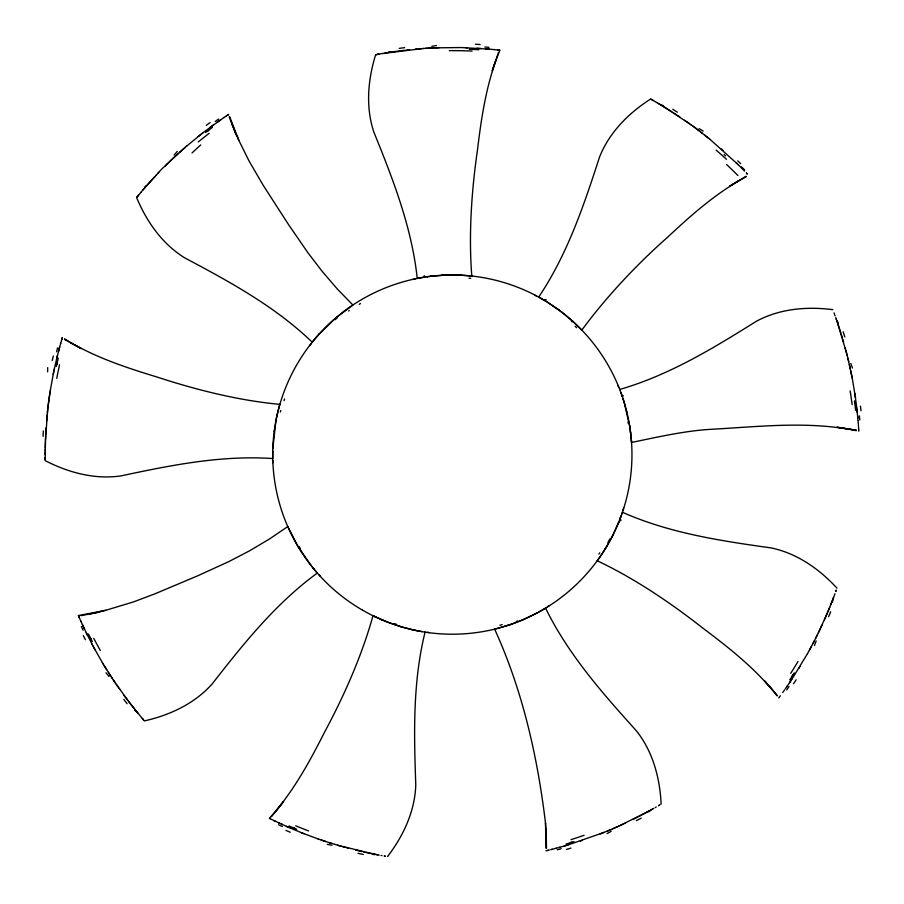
<?xml version="1.0" encoding="UTF-8"?>
<svg xmlns="http://www.w3.org/2000/svg" width="904" height="904" viewBox="0 0 904 904"><rect width="100%" height="100%" fill="white"/><g stroke="black" fill="none" stroke-linecap="round" stroke-linejoin="round"><path stroke-width="1.36" d="M45.211 457.831L45.2 454.068M45.2 454.588L45.211 451.932M45.2 453.356L45.2 452.644M45.211 452.09L45.629 435.807M45.223 450.542L45.245 449.152M546.005 848.223L545.496 822.934L545.835 828.787M45.256 447.785L45.403 441.796M272.759 450.825L272.759 458.554C221.322 455.051 170.969 465.232 120.989 475.888C94.762 479.73 68.489 472.634 45.245 460.656L45.234 459.458M272.816 448.689L275.946 420.688M45.437 440.598L47.72 409.41M45.686 434.598L46.081 427.874M46.624 420.609L46.748 419.128M46.884 417.625L47.166 414.586M47.324 413.026L47.844 408.269M47.833 408.382L48.839 400.314M47.946 407.342L48.07 406.303M48.194 405.263L50.251 390.686M274.206 431.547L274.364 430.304M49.053 398.721L49.991 392.302M50.195 391.014L53.754 371.567M275.912 420.88L276.183 419.479M276.082 419.964C277.121 414.71 278.387 409.501 279.878 404.359C239.097 400.619 196.53 389.974 156.867 376.968C124.888 367.261 92.909 356.583 64.602 338.887M53.178 374.38L54.093 369.928M54.048 370.199L54.477 368.177M54.455 368.29L57.393 355.69M277.099 415.173L277.268 414.427M375.657 54.737C367.917 79.71 365.476 106.819 373.815 131.973C393.003 179.342 411.761 227.175 417.241 278.432L424.857 277.087M56.715 358.436L59.653 347.068M58.489 351.419L60.726 343.237M60.591 343.689L62.026 338.751M61.822 339.441L62.195 338.175M61.958 338.977L62.319 337.757M62.184 338.232L62.387 337.531M622.427 512.308L622.438 512.274C669.57 533.157 720.375 540.818 770.988 547.892C796.944 553.248 819.205 568.91 836.957 588.109L836.934 588.176M498.443 52.59L492.262 70.749L496.059 59.551M622.268 512.771L621.782 514.161M835.884 591.137L836.268 590.086L835.804 591.374M621.432 515.178L619.794 519.54M834.968 593.713L834.392 595.284M834.109 596.052L828.154 611.172M833.307 598.199L833.567 597.499M833.036 598.9L832.256 600.957M831.996 601.612L830.731 604.832M619.037 521.461L618.392 523.066M618.754 522.162L612.505 535.88M829.702 607.409L824.391 619.918M827.623 612.449L818.459 632.664M821.962 625.274L815.702 638.224M817.306 635.026L813.024 643.433M612.968 534.965L611.963 536.942M814.425 640.744L809.442 650.134M611.85 537.157L606.494 546.773M811.442 646.439L807.487 653.649M807.521 653.592L792.085 678.938M605.861 547.824L606.595 546.604M606.121 547.406C603.352 551.982 600.38 556.446 597.205 560.762C634.258 578.232 670.621 602.787 703.436 628.574C730.172 648.643 756.569 669.604 777.124 695.922M798.808 668.395L799.983 666.485M604.731 549.655L605.115 549.044M792.006 679.04L789.633 682.599M387.567 856.54L387.556 856.54C403.478 835.782 414.992 811.091 415.772 784.593C413.953 733.528 412.687 682.17 425.061 632.122L424.733 632.077M791.203 680.249L786.74 686.814M581.814 330.096C605.669 297.698 636.077 265.03 667.288 237.515C691.684 214.677 716.917 192.315 746.399 176.642M787.147 686.238L785.203 689.017M784.514 690.001L782.694 692.543M779.723 696.611L780.321 695.797M779.44 696.995L778.728 697.956M136.696 197.434L136.594 197.558C146.685 221.683 162.257 244.001 184.823 257.922C229.955 281.878 275.065 306.456 312.219 342.198L316.592 336.966M276.138 810.843L283.54 801.622L271.516 816.572M136.809 197.287L137.431 196.53M137.25 196.744L137.905 195.953M137.6 196.326L138.244 195.535M137.962 195.885L138.617 195.083M138.357 195.4L140.934 192.315M140.855 192.405L143.397 189.422M142.979 189.908L152.731 178.913M143.951 188.778L145.386 187.105M316.219 337.384L317.191 336.277M145.86 186.574L156.437 174.935M316.942 336.559L318.558 334.729M269.392 818.301C292.478 793.011 309.224 762.558 324.592 732.093C344.356 695.391 362.097 654.971 372.99 615.726M318.603 334.672L335.282 318.355L352.888 305.01L337.248 288.93L322.219 271.415L308.162 253.097L288.5 224.52L263.482 185.761L248.995 160.923L238.78 140.222L229.684 116.729M153.669 177.896L154.946 176.529M156.211 175.173L158.799 172.461M164.449 166.698L165.116 166.031M165.025 166.121L165.794 165.353M165.613 165.545L167.974 163.206M166.189 164.957L166.788 164.381M167.161 164.008L168.585 162.618M168.54 162.663L171.421 159.895M169.24 161.985L172.246 159.104M172.167 159.172L178.122 153.646M172.924 158.46L185.388 147.182M179.376 152.505L186.687 146.064M186.631 146.109L203.004 132.73L220.632 119.814M198.123 136.572L203.106 132.651M343.43 311.756L344.661 310.818M209.92 127.487L213.355 124.967M651.219 99.338L650.631 99.011C628.63 113.136 609.341 132.346 599.555 156.98C583.803 205.592 567.429 254.295 538.694 297.088L538.829 297.167M311.021 565.463L297.845 546.208L287.777 526.569L269.211 539.157L249.357 550.92L228.87 561.587L197.321 575.972L154.799 593.883L133.261 601.996L105.666 610.313L78.377 615.556L79.168 617.398M347.904 308.445L348.605 307.948M216.949 122.402L224.011 117.497M223.909 117.565L226.633 115.746M226.554 115.791L227.797 114.966M227.198 115.362L228.305 114.638M227.74 115.011L228.667 114.39M545.53 608.143L545.564 608.121C568.243 654.417 602.234 692.939 636.461 730.884C652.903 751.676 659.886 777.982 661.14 804.097L660.892 804.244M746.049 176.28L729.652 186.213L739.754 180.077M545.485 608.166L543.259 609.488M659.762 804.922L658.88 805.441M658.372 805.735L659.265 805.215M542.92 609.691L538.863 611.985M656.247 806.978L655.253 807.554M653.863 808.345L642.009 814.843M652.507 809.114L649.919 810.56M649.287 810.911L618.347 826.346M536.987 613.002L522.591 619.895M639.58 816.109L640.8 815.476M638.348 816.741L632.845 819.521M624.415 823.567L625.771 822.934M623.059 824.199L620.28 825.465M615.522 827.589L618.856 826.109M617.387 826.764L607.251 831.104M614.573 828.007L612.652 828.832M522.772 619.816L511.167 624.291M610.053 829.928L600.199 833.929M604.109 832.381L568.39 844.833M510.014 624.698L511.359 624.235M510.477 624.54L495.064 629.048M580.311 841.082L582.447 840.37M507.969 625.376L508.658 625.15M505.087 626.28L505.822 626.054M568.266 844.867L564.164 846.065M566.876 845.274L559.226 847.443M559.915 847.251L555.564 848.415M556.209 848.246L551.711 849.41M552.163 849.297L550.626 849.681M105.666 610.313L100.061 611.646M549.372 849.986L547.564 850.427M547.18 850.517L548.197 850.28M547.089 850.54L545.937 850.822M88.366 614.234L99.96 611.929L81.145 615.658M375.838 54.703L376.346 54.602M376.019 54.669L376.979 54.489M376.697 54.534L377.714 54.353M377.239 54.432L378.245 54.251M377.804 54.33L378.821 54.15M378.414 54.217L382.369 53.505M382.256 53.528L423.49 48.477M384.754 53.099L386.223 52.861M386.957 52.737L389.138 52.387M389.827 52.274L400.031 50.827M424.484 277.144L425.445 276.997M426.97 276.771L431.253 276.206M401.399 50.647L405.376 50.172M430.338 276.319L446.61 275.065M406.732 50.014L409.489 49.709M415.343 49.132L416.834 48.997M418.326 48.872L421.366 48.635M422.936 48.511L434.236 47.855M425.535 48.33L426.564 48.274M427.603 48.206L433.016 47.912M441.638 275.291L442.847 275.223M434.112 47.855L461.198 47.55L489.369 49.144M443.785 275.178L458.825 275.087M435.457 47.799L439.174 47.663M465.797 47.675L467.334 47.731M458.69 275.087L461.413 275.2M459.582 275.11L471.854 276.036M476.883 48.194L481.143 48.477M485.55 48.805L494.115 49.596M493.991 49.584L499.675 50.217M471.786 276.025C468.6 235.413 471.447 191.377 477.459 150.132C481.527 116.22 486.702 81.981 499.912 50.24L499.29 50.172M497.878 50.002L499.234 50.161M384.46 856.02L385.477 856.19M384.223 855.986L384.855 856.088M422.032 631.636L417.445 630.789M382.03 855.602L381.013 855.433M379.183 855.094L366.063 852.483M377.793 854.845L376.324 854.562M856.257 430.688C808.47 420.722 758.897 426.699 710.42 429.355C684.396 430.824 655.197 437.604 631.546 442.451M375.601 854.427L374.166 854.144M373.476 854.009L337.576 845.217M416.868 630.664L411.953 629.602M363.385 851.884L364.73 852.189M362.041 851.579L355.475 850.031M412.032 629.625L401.805 626.947M346.978 847.862L348.424 848.234M345.531 847.466L342.593 846.652M341.079 846.223L334.582 844.325M401.071 626.732L402.212 627.071M401.24 626.788L387.635 622.144L374.019 616.234M334.955 844.438L328.988 842.584M398.721 626.02L399.896 626.382M331.881 843.5L317.971 838.912M325.756 841.545L321.135 840.008M318.038 838.935L301.36 832.697M304.026 833.748L290.399 828.132M383.093 620.325L380.957 619.409M290.274 828.075L286.365 826.358M288.941 827.499L274.014 820.595M281.313 824.064L282.342 824.538M376.505 617.409L373.239 615.85M278.262 822.64L279.268 823.115M275.098 821.114L273.675 820.425M273.144 820.165L269.55 818.391L270.262 818.741M70.896 342.932L81.27 348.616L64.455 339.373M538.976 297.246L544.603 300.478M650.936 99.18L651.999 99.768M651.547 99.519L652.914 100.287M652.519 100.061L653.422 100.57M653.626 100.694L655.558 101.802M656.191 102.163L657.129 102.706M657.242 102.773L671.796 111.667M658.643 103.587L659.92 104.344M660.564 104.728L662.451 105.858M544.118 300.184L545.067 300.749M663.05 106.22L691.277 124.944M547.202 302.06L562.344 312.603M672.96 112.412L674.079 113.136M675.198 113.859L676.316 114.605M677.458 115.35L679.763 116.898M684.622 120.221L685.842 121.068M687.074 121.927L689.56 123.701M690.825 124.616L696.283 128.628M557.474 308.965L559.384 310.354M692.939 126.153L693.775 126.763M694.69 127.441L699.82 131.306M697.12 129.261L710.047 139.397M701.097 132.289L702.363 133.272M562.13 312.434L573.057 321.587M704.894 135.261L708.713 138.312M709.99 139.352L738.071 164.562M721.381 149.013L723.064 150.505M572.684 321.248L582.018 330.31M735.89 162.426L736.986 163.5M738.263 164.754L744.512 171.048M746.229 172.822L746.783 173.41M746.557 173.184L747.303 173.963M772.581 689.967L764.784 681.085L777.417 695.515M317.304 573.023L317.327 573.057C275.675 603.443 243.628 643.603 212.203 683.887C194.586 703.696 169.895 715.143 144.391 720.917L144.052 720.522M317.146 572.853L313.179 568.164M143.962 720.42L143.035 719.335M142.674 718.917L143.34 719.697M142.301 718.477L142.968 719.256M142.561 718.782L130.492 703.933M313.937 569.079L312.581 567.429M137.95 713.29L137.012 712.126M136.538 711.55L135.623 710.42M312.92 567.848L312.355 567.136M135.182 709.866L123.95 695.255M128.82 701.764L129.656 702.86M127.984 700.668L113.339 680.057M118.842 688.125L119.701 689.345M117.983 686.893L116.254 684.384M115.373 683.085L108.344 672.373M111.621 677.458L112.186 678.328M111.045 676.576L103.248 664.101M301.066 551.44L301.744 552.48M106.638 669.661L104.084 665.502M102.367 662.621L103.406 664.372M102.401 662.688L93.643 647.196M94.999 649.716L92.852 645.716M92.016 644.134L92.976 645.953M92.072 644.236L86.23 632.698M87.473 635.229L80.772 621.014M494.624 629.161C522.512 690.102 537.541 756.693 545.496 823.035M83.835 627.692L84.321 628.721M83.36 626.664L82.411 624.641M79.45 618.02L80.965 621.443M238.78 140.222L236.498 134.933M79.484 618.11L78.467 615.782M231.91 123.871L236.193 134.888L229.254 117M832.821 309.699L832.799 309.654C806.865 306.343 779.745 308.659 756.411 321.248C713.098 348.356 669.254 375.137 619.726 389.443L619.816 389.68M834.008 312.874L834.448 314.05M620.811 392.313L622.37 396.698M834.776 314.965L835.126 315.925M835.759 317.688L840.878 332.966M836.234 319.01L836.482 319.722M836.731 320.423L837.454 322.502M837.68 323.169L847.263 355.656M623.048 398.732L623.15 399.048A35.64 0.814 68.3 0 0 623.376 399.252M623.025 398.664L623.432 399.93M623.263 399.376L624.336 402.845M841.296 334.288L842.46 338.119M624.076 401.975L629.681 426.112M842.844 339.418L843.624 342.096M845.206 347.746L845.59 349.193M845.974 350.639L846.743 353.6M847.138 355.114L848.732 361.69M847.895 358.21L852.359 378.799M626.766 411.749L627.331 414.1M849.364 364.448L850.404 369.16M850.743 370.719L852.031 377.115M852.336 378.719L855.512 397.929M629.647 425.92L629.873 427.332M629.794 426.835L631.455 441.197M854.856 393.443L856.8 408.066M630.483 431.683L630.676 433.219M856.822 408.19L857.286 412.439M856.981 409.636L858.02 420.202M857.715 416.834L857.817 417.953M858.054 420.654L858.359 424.518M631.399 440.474L631.546 442.474M858.427 425.4L858.676 429.219M858.676 429.185L858.71 429.66M858.743 430.304L858.8 431.219M546.355 840.754L546.095 828.934L546.502 848.11M45.223 458.588L45.234 459.571M45.211 458.113L45.223 459.051M45.211 457.593L45.223 458.475M547.79 302.252A35.64 0.814 28.3 0 1 547.553 302.162M534.897 295.201A68.93 0.893 29.6 0 1 536.569 296.184M575.136 326.254A142.606 27.719 56.6 0 1 576.639 327.7M571.486 321.315A222.113 62.636 63.9 0 1 571.972 321.756M545.315 299.631A113.35 5.831 40.4 0 1 546.321 300.015M618.042 385.556A68.93 0.893 69.6 0 1 618.686 387.387M627.986 421.897A272.454 77.473 -75.9 0 1 628.235 423.264M623.172 395.647A113.35 5.831 80.4 0 1 623.331 395.918M621.726 395.59A338.695 5.401 74.4 0 1 621.636 395.127M536.535 613.42A35.64 0.814 -31.7 0 1 536.727 613.262M549.09 605.782A68.93 0.893 -30.4 0 1 547.406 606.742M502.138 624.585A163.206 34.171 -2.2 0 1 499.935 625.218M517.54 620.946A272.454 77.473 4.1 0 1 516.297 621.421M414.744 630.382A35.64 0.814 8.3 0 1 414.992 630.382M429.264 632.608A68.93 0.893 9.6 0 1 427.355 632.246M396.562 624.336A272.454 77.473 44.1 0 1 394.099 623.5M310.535 565.09A35.64 0.814 48.3 0 1 310.727 565.249M320.231 576.13A68.93 0.893 49.6 0 1 318.999 574.628M300.501 548.773A272.454 77.473 84.1 0 1 299.145 546.547M272.692 448.09A35.64 0.814 88.3 0 1 272.725 448.339M273.019 462.78A68.93 0.893 89.6 0 1 273.031 460.837M284.048 400.675A68.715 6.452 -70.2 0 1 284.545 398.98M280.398 411.987A163.206 34.171 -62.2 0 1 280.771 410.495M318.897 334.13A35.64 0.814 -51.7 0 1 318.762 334.344M309.699 345.599A68.93 0.893 -50.4 0 1 310.965 344.119M359.25 304.332A68.715 6.452 -30.2 0 1 360.459 303.529M348.628 310.976A163.206 34.171 -22.2 0 1 349.249 310.524M335.135 319.7A272.42 77.461 -15.9 0 1 337.226 317.914M427.536 276.545A35.64 0.814 -11.7 0 1 427.298 276.613M413.128 279.415A68.93 0.893 -10.4 0 1 415.038 279.099M468.995 278.229A108.231 16.001 13.3 0 1 470.724 278.387M423.953 276.115A113.35 5.831 0.4 0 1 424.586 275.878M618.924 522.139A35.64 0.814 -71.7 0 1 618.98 521.89M623.636 508.217A68.93 0.893 -70.4 0 1 622.958 510.037M599.759 552.807A163.206 34.171 -42.2 0 1 598.911 554.062M609.827 538.987A272.454 77.473 -35.9 0 1 607.906 542.457M620.969 519.913A113.35 5.831 -59.6 0 1 620.754 520.749M620.02 518.274A338.695 5.401 -65.6 0 1 620.246 517.856M699.041 128.628A207.705 1.356 31.2 0 1 703.176 131.103M716.126 150.109A154.708 25.561 47.8 0 1 726.488 159.307M726.579 164.483A189.162 49.008 52 0 1 737.946 175.568M737.777 160.833A83.168 15.221 50 0 1 740.647 163.635M741.551 166.89A30.6 2.881 47.8 0 1 744.613 169.963M746.602 173.545A16.814 0.689 46.8 0 1 746.964 173.93M724.127 154.527A89.564 3.537 43.3 0 1 725.528 155.906M672.768 109.271A265.979 29.798 44.1 0 1 677.345 112.186M662.361 105.237A80.659 3.107 27.1 0 1 663.525 105.949M850.845 363.464A207.705 1.356 71.2 0 1 852.427 368.018M850.133 390.901A154.708 25.561 87.8 0 1 852.156 404.608M854.619 401.975A197.513 56.127 -86.9 0 1 855.625 410.348M860.461 406.111A147.883 41.155 -87 0 1 861.003 410.766M859.365 415.817A59.302 8.531 88.9 0 1 859.76 419.919M854.461 400.89A70.331 1.831 84.3 0 1 854.608 402.608M843.161 331.757A265.979 29.798 84.1 0 1 844.788 336.932M837.782 321.971A80.659 3.107 67.1 0 1 838.211 323.259M611.274 831.217A207.705 1.356 -28.8 0 1 607.07 833.567M584.131 835.273A154.708 25.561 -12.2 0 1 570.978 839.658M573.995 841.624A197.513 56.127 -6.9 0 1 565.938 844.065M570.944 848.099A147.883 41.155 -7 0 1 566.458 849.432M561.192 848.709A59.302 8.531 -11.1 0 1 557.226 849.805M572.04 842.155A74.083 2.294 -16.1 0 1 570.379 842.607M641.162 818.143A265.979 29.798 -15.9 0 1 636.359 820.64M649.874 811.159A80.659 3.107 -32.9 0 1 648.676 811.803M331.994 845.274A207.705 1.356 11.2 0 1 327.259 844.359M308.592 830.923A154.708 25.561 27.8 0 1 295.71 825.827M296.749 829.273A197.513 56.127 33.1 0 1 289.009 825.962M290.252 832.268A147.883 41.155 33 0 1 285.946 830.414M282.387 826.471A59.302 8.531 28.9 0 1 278.647 824.753M294.907 828.437A74.083 2.294 23.9 0 1 293.348 827.714M363.295 854.461A265.979 29.798 24.1 0 1 358.007 853.286M374.459 854.709A80.659 3.107 7.1 0 1 373.126 854.438M109.022 676.52A207.705 1.356 51.2 0 1 105.983 672.779M100.31 650.484A154.708 25.561 67.8 0 1 93.722 638.303M92.31 641.614A197.513 56.127 73.1 0 1 88.502 634.088M85.405 639.727A147.883 41.155 73 0 1 83.304 635.535M83.111 630.235A59.302 8.531 68.9 0 1 81.337 626.506M91.44 639.783A74.083 2.294 63.9 0 1 90.705 638.224M127.091 703.685A265.979 29.798 64.1 0 1 123.791 699.38M135.487 711.041A80.659 3.107 47.1 0 1 134.639 709.979M47.629 371.815A207.389 1.254 -88.9 0 1 47.686 367.623M56.749 378.38A154.708 25.561 -72.2 0 1 59.528 364.809M56.319 366.436A197.513 56.127 -66.9 0 1 58.24 358.233M52.24 360.549A147.883 41.155 -67 0 1 53.325 355.995M56.59 351.803A59.302 8.531 -71.1 0 1 57.63 347.814M56.828 364.47A74.083 2.294 -76.1 0 1 57.28 362.809M43.076 436.338A265.979 29.798 -75.9 0 1 43.313 430.925M174.167 155.036A207.705 1.356 -48.8 0 1 177.32 151.386M192.032 152.945A220.734 21.515 -38.4 0 1 200.722 144.911M198.281 141.928A154.708 25.561 -32.2 0 1 209.14 133.317M205.637 132.504A197.513 56.127 -26.9 0 1 212.372 127.453M206.293 125.373A147.883 41.155 -27 0 1 210.056 122.582M215.242 121.464A59.302 8.531 -31.1 0 1 218.598 119.079M207.287 131.329A74.083 2.294 -36.1 0 1 208.7 130.334M158.064 172.901A272.68 31.753 -35.5 0 1 163.68 167.161M144.764 187.083A80.659 3.107 -52.9 0 1 145.657 186.066M431.796 46.307A207.705 1.356 -8.8 0 1 436.553 45.539M449.322 50.647A161.172 26.894 7.9 0 1 472.137 51.031M470.385 49.279A197.513 56.127 13.1 0 1 478.792 49.743M475.47 44.239A147.883 41.155 13 0 1 480.148 44.522M484.838 47.008A59.302 8.531 8.9 0 1 488.94 47.336M469.278 49.257A70.331 1.831 4.3 0 1 471.007 49.404M399.24 48.375A265.979 29.798 4.1 0 1 404.608 47.663M388.663 51.969A80.659 3.107 -12.9 0 1 390.008 51.765M816.188 640.936A207.705 1.356 -68.8 0 1 814.47 645.445M797.995 661.502A154.708 25.561 -52.2 0 1 790.74 673.299M794.322 672.87A197.513 56.127 -46.9 0 1 789.712 679.921M796.141 679.797A147.883 41.155 -47 0 1 793.565 683.706M789.056 686.531A59.302 8.531 -51.1 0 1 786.717 689.921M793.17 674.542A74.083 2.294 -56.1 0 1 792.175 675.955M830.674 611.703A265.979 29.798 -55.9 0 1 828.606 616.72M832.855 600.764A80.659 3.107 -72.9 0 1 832.358 602.019M856.224 430.191L837.274 427.253L856.224 430.191M362.527 610.144A179.613 179.613 0 0 0 631.952 454.588A179.613 179.613 0 0 0 362.527 299.032A179.613 179.613 0 0 0 362.527 610.144"/></g></svg>
